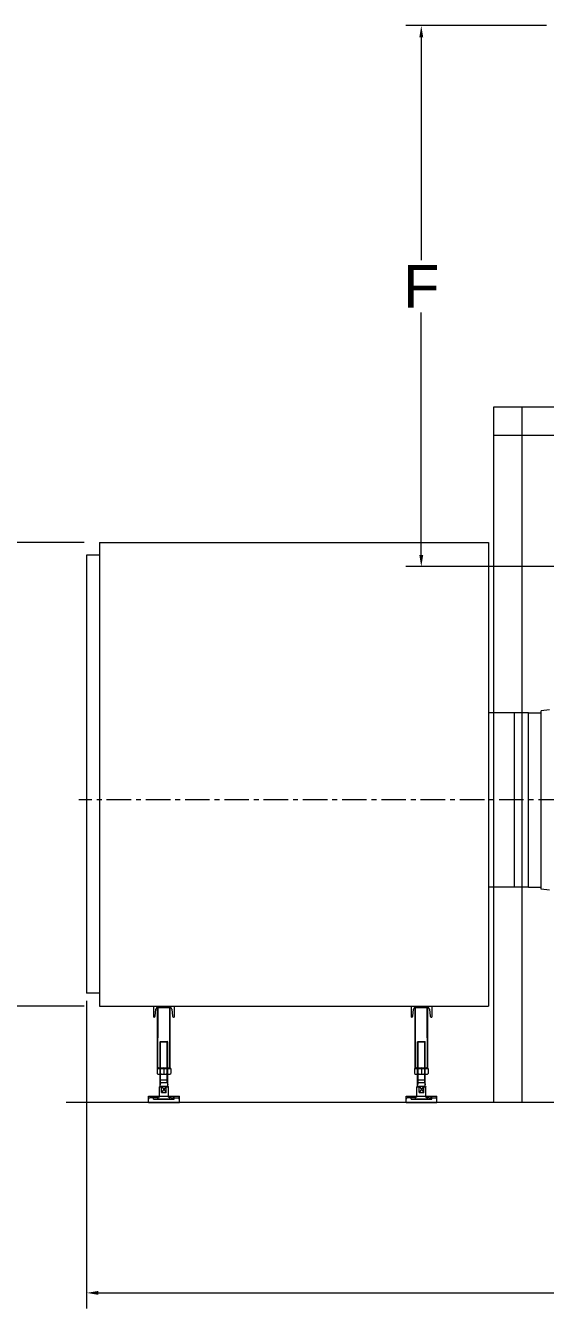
# Model space of a CAD drawing. Header units: inches. Extents: x 0 to 26418, y 0 to 20128.
# Drawn here: x 8925 to 10942, y 11839 to 16819 of the extents above; entities that cross this region are included whole.
import ezdxf

# ---------------------------------------------------------------- set-up
doc = ezdxf.new("R2010")
doc.units = ezdxf.units.IN
doc.header["$MEASUREMENT"] = 0
doc.linetypes.add('CENTER', pattern=[50.8, 31.75, -6.35, 6.35, -6.35])
doc.layers.get('Defpoints').update_dxf_attribs({"lineweight": 5})
doc.layers.add('CAXA1', color=5, linetype='CENTER', lineweight=5)
doc.styles.add('Roman', font='arial.ttf')
doc.styles.get("Standard").update_dxf_attribs({"font": 'arial.ttf'})
doc.dimstyles.new('ISO-25', dxfattribs={"dimscale": 30, "dimtxt": 1.5, "dimasz": 1.5, "dimexe": 2, "dimexo": 2, "dimtad": 1, "dimtih": 1, "dimtoh": 1, "dimdec": 1, "dimlfac": 0.03937, "dimdsep": 46, "dimtxsty": 'Standard', "dimcen": 2.5, "dimclrd": 7, "dimclre": 7, "dimclrt": 7, "dimadec": 0, "dimazin": 0, "dimtfac": 1, "dimtdec": 1, "dimtmove": 0, "dimatfit": 3, "dimfxl": 1, "dimlwd": 5, "dimlwe": 5, "dimarcsym": 0})

# ---------------------------------------------------------------- blocks, each defined once
blk = doc.blocks.new('*D42')
at = {"color": 7, "linetype": 'Continuous', "lineweight": 5, "transparency": 16777216}
for p, q in [((9161.2, 13033.3), (9161.2, 11839.1)), ((15791.2, 12565.1), (15791.2, 11839.1)), ((9206.2, 11899.1), (15746.2, 11899.1))]:
    blk.add_line(p, q, dxfattribs=at)
at = {"color": 7, "transparency": 16777216}
for points in [[(9206.2, 11906.6), (9206.2, 11891.6), (9161.2, 11899.1)], [(15746.2, 11906.6), (15746.2, 11891.6), (15791.2, 11899.1)]]:
    blk.add_solid(points, dxfattribs=at)
at = {"layer": 'Defpoints', "color": 0, "transparency": 16777216}
for p in [(9161.2, 13093.3), (15791.2, 12625.1), (15791.2, 11899.1)]:
    blk.add_point(p, dxfattribs=at)
at = {"color": 7, "lineweight": 5, "transparency": 16777216, "insert": (12476.2, 12024.5), "char_height": 165, "attachment_point": 5, "style": 'Roman'}
blk.add_mtext('{\\H1.25x;C}', dxfattribs=at)
blk = doc.blocks.new('*D29')
at = {"color": 7, "linetype": 'Continuous', "lineweight": 5, "transparency": 16777216}
for p, q in [((9151.2, 14812.6), (8457.9, 14812.6)), ((8517.9, 14767.6), (8517.9, 14020.2)), ((8517.9, 13057.6), (8517.9, 13814.2)), ((9151.2, 13012.6), (8457.9, 13012.6))]:
    blk.add_line(p, q, dxfattribs=at)
at = {"color": 7, "transparency": 16777216}
for points in [[(8510.4, 14767.6), (8525.4, 14767.6), (8517.9, 14812.6)], [(8510.4, 13057.6), (8525.4, 13057.6), (8517.9, 13012.6)]]:
    blk.add_solid(points, dxfattribs=at)
at = {"layer": 'Defpoints', "color": 0, "transparency": 16777216}
for p in [(9211.2, 14812.6), (8517.9, 13012.6), (9211.2, 13012.6)]:
    blk.add_point(p, dxfattribs=at)
at = {"color": 7, "lineweight": 5, "transparency": 16777216, "insert": (8517.9, 13917.2), "char_height": 165, "attachment_point": 5, "style": 'Roman'}
blk.add_mtext('70.9', dxfattribs=at)
blk = doc.blocks.new('*D31')
at = {"color": 7, "linetype": 'Continuous', "lineweight": 5, "transparency": 16777216}
for p, q in [((10946.9, 16818.5), (10400.6, 16818.5)), ((10460.6, 16773.5), (10460.6, 15907.6)), ((10460.6, 14763.5), (10460.6, 15705.1)), ((11184.4, 14718.5), (10400.6, 14718.5))]:
    blk.add_line(p, q, dxfattribs=at)
at = {"color": 7, "transparency": 16777216}
for points in [[(10453.1, 16773.5), (10468.1, 16773.5), (10460.6, 16818.5)], [(10453.1, 14763.5), (10468.1, 14763.5), (10460.6, 14718.5)]]:
    blk.add_solid(points, dxfattribs=at)
at = {"layer": 'Defpoints', "color": 0, "transparency": 16777216}
for p in [(11006.9, 16818.5), (10460.6, 14718.5), (11244.4, 14718.5)]:
    blk.add_point(p, dxfattribs=at)
at = {"color": 7, "lineweight": 5, "transparency": 16777216, "insert": (10460.6, 15806.3), "char_height": 165, "attachment_point": 5, "style": 'Roman'}
blk.add_mtext('F', dxfattribs=at)

msp = doc.modelspace()

# ---------------------------------------------------------------- linework, layer by layer
at = {"color": 7, "lineweight": 5}
for p, q in [((10741.24, 15337.63), (10741.24, 12637.63)), ((15791.24, 15337.63), (10741.24, 15337.63)), ((10851.24, 15337.63), (10851.24, 12637.63)), ((15791.24, 15227.63), (10741.24, 15227.63)), ((9211.24, 14812.64), (9211.24, 13012.64)), ((9211.24, 14812.64), (10721.24, 14812.64)), ((10721.24, 14812.64), (10721.24, 13012.64)), ((9161.24, 14762.64), (9161.24, 13062.64)), ((9211.24, 14762.64), (9161.24, 14762.64)), ((10876.24, 14150.64), (10721.24, 14150.64)), ((10821.24, 14150.64), (10821.24, 13474.64)), ((10878.24, 14150.64), (10876.24, 14148.64)), ((10876.24, 13474.64), (10876.24, 14148.64)), ((10878.24, 14150.64), (10926.24, 14150.64)), ((10958.25, 14162.64), (10926.24, 14158.42)), ((10926.24, 13466.85), (10926.24, 14158.42)), ((10876.24, 13474.64), (10721.24, 13474.64)), ((10876.24, 13474.64), (10926.24, 13474.64)), ((10958.25, 13462.64), (10926.24, 13466.85)), ((9211.24, 13062.64), (9161.24, 13062.64)), ((9211.24, 13012.64), (10721.24, 13012.64)), ((9421.24, 13012.64), (9501.24, 13012.64)), ((9421.24, 13012.64), (9421.24, 12969.64)), ((9427.7, 12973.24), (9430.42, 13000.43)), ((9436.24, 12770.63), (9436.24, 13007.34)), ((9438.38, 13007.64), (9484.1, 13007.64)), ((9438.38, 12770.63), (9438.74, 13007.64)), ((9484.1, 12770.63), (9483.74, 13007.64)), ((9486.24, 12770.63), (9486.24, 13007.34)), ((9492.06, 13000.43), (9494.78, 12973.24)), ((9501.24, 13012.64), (9501.24, 12969.64)), ((10421.24, 13012.64), (10501.24, 13012.64)), ((10421.24, 13012.64), (10421.24, 12969.64)), ((10427.7, 12973.24), (10430.42, 13000.43)), ((10436.24, 12770.63), (10436.24, 13007.34)), ((10438.38, 13007.64), (10484.1, 13007.64)), ((10438.38, 12770.63), (10438.74, 13007.64)), ((10484.1, 12770.63), (10483.74, 13007.64)), ((10486.24, 12770.63), (10486.24, 13007.34)), ((10492.06, 13000.43), (10494.78, 12973.24)), ((10501.24, 13012.64), (10501.24, 12969.64)), ((9423.72, 12969.64), (9421.24, 12969.64)), ((9498.76, 12969.64), (9501.24, 12969.64)), ((10423.72, 12969.64), (10421.24, 12969.64)), ((10498.76, 12969.64), (10501.24, 12969.64)), ((9446.24, 12873.63), (9448.24, 12875.63)), ((9446.24, 12873.63), (9476.24, 12873.63)), ((9446.24, 12701.63), (9446.24, 12873.63)), ((9448.14, 12715.6), (9448.14, 12875.53)), ((9448.24, 12875.63), (9474.24, 12875.63)), ((9476.24, 12873.63), (9474.24, 12875.63)), ((9474.35, 12715.6), (9474.35, 12875.53)), ((9476.24, 12701.63), (9476.24, 12873.63)), ((10446.24, 12873.63), (10448.24, 12875.63)), ((10446.24, 12873.63), (10476.24, 12873.63)), ((10446.24, 12701.63), (10446.24, 12873.63)), ((10448.14, 12715.6), (10448.14, 12875.53)), ((10448.24, 12875.63), (10474.24, 12875.63)), ((10476.24, 12873.63), (10474.24, 12875.63)), ((10474.35, 12715.6), (10474.35, 12875.53)), ((10476.24, 12701.63), (10476.24, 12873.63)), ((9434.68, 12770.63), (9434.68, 12750.34)), ((9436.24, 12772.63), (9486.24, 12772.63)), ((9438.38, 12770.63), (9486.24, 12770.63)), ((9441.32, 12772.63), (9481.16, 12772.63)), ((9441.32, 12748.33), (9481.16, 12748.33)), ((9447.96, 12750.34), (9447.96, 12770.63)), ((9461.24, 12774.64), (9461.24, 12745.33)), ((9474.52, 12750.34), (9474.52, 12770.63)), ((9487.8, 12770.63), (9487.8, 12750.34)), ((10434.68, 12770.63), (10434.68, 12750.34)), ((10436.24, 12772.63), (10486.24, 12772.63)), ((10438.38, 12770.63), (10486.24, 12770.63)), ((10441.32, 12772.63), (10481.16, 12772.63)), ((10441.32, 12748.33), (10481.16, 12748.33)), ((10447.96, 12750.34), (10447.96, 12770.63)), ((10461.24, 12774.64), (10461.24, 12745.33)), ((10474.52, 12750.34), (10474.52, 12770.63)), ((10487.8, 12770.63), (10487.8, 12750.34)), ((9445.74, 12701.63), (9443.74, 12699.63)), ((9443.74, 12658.63), (9443.74, 12699.63)), ((9443.74, 12699.63), (9452.23, 12699.63)), ((9445.74, 12725.63), (9476.74, 12725.63)), ((9445.74, 12701.63), (9476.74, 12701.63)), ((9446.24, 12715.63), (9476.24, 12715.63)), ((9448.14, 12715.6), (9446.24, 12706.48)), ((9470.26, 12701.63), (9452.23, 12677.63)), ((9452.23, 12701.63), (9470.26, 12677.63)), ((9452.23, 12677.63), (9452.23, 12701.63)), ((9470.26, 12677.63), (9470.26, 12701.63)), ((9470.26, 12699.63), (9478.74, 12699.63)), ((9474.35, 12715.6), (9476.24, 12706.48)), ((9476.74, 12701.63), (9478.74, 12699.63)), ((9478.74, 12658.63), (9478.74, 12699.63)), ((10445.74, 12701.63), (10443.74, 12699.63)), ((10443.74, 12658.63), (10443.74, 12699.63)), ((10443.74, 12699.63), (10452.23, 12699.63)), ((10445.74, 12725.63), (10476.74, 12725.63)), ((10445.74, 12701.63), (10476.74, 12701.63)), ((10446.24, 12715.63), (10476.24, 12715.63)), ((10448.14, 12715.6), (10446.24, 12706.48)), ((10470.26, 12701.63), (10452.23, 12677.63)), ((10452.23, 12701.63), (10470.26, 12677.63)), ((10452.23, 12677.63), (10452.23, 12701.63)), ((10470.26, 12677.63), (10470.26, 12701.63)), ((10470.26, 12699.63), (10478.74, 12699.63)), ((10474.35, 12715.6), (10476.24, 12706.48)), ((10476.74, 12701.63), (10478.74, 12699.63)), ((10478.74, 12658.63), (10478.74, 12699.63)), ((9401.24, 12662.63), (9521.24, 12662.63)), ((9401.24, 12637.63), (9401.24, 12662.63)), ((9401.24, 12637.63), (9401.24, 12651.63)), ((9421.24, 12656.63), (9406.24, 12656.63)), ((9421.24, 12650.63), (9421.24, 12662.63)), ((9421.24, 12662.63), (9501.24, 12662.63)), ((9421.24, 12650.63), (9501.24, 12650.63)), ((9423.24, 12656.63), (9423.24, 12662.63)), ((9434.24, 12656.63), (9423.24, 12656.63)), ((9434.24, 12656.63), (9434.24, 12662.63)), ((9438.24, 12650.63), (9438.24, 12658.63)), ((9443.74, 12658.63), (9438.24, 12658.63)), ((9438.74, 12652.63), (9438.74, 12658.63)), ((9438.74, 12652.63), (9483.74, 12652.63)), ((9442.74, 12658.63), (9442.74, 12662.63)), ((9452.23, 12677.63), (9470.26, 12677.63)), ((9478.74, 12658.63), (9484.24, 12658.63)), ((9479.74, 12658.63), (9479.74, 12662.63)), ((9483.74, 12652.63), (9483.74, 12658.63)), ((9484.24, 12650.63), (9484.24, 12658.63)), ((9488.24, 12656.63), (9488.24, 12662.63)), ((9488.24, 12656.63), (9499.24, 12656.63)), ((9499.24, 12656.63), (9499.24, 12662.63)), ((9501.24, 12650.63), (9501.24, 12662.63)), ((9501.24, 12656.63), (9516.24, 12656.63)), ((9521.24, 12637.63), (9521.24, 12662.63)), ((9521.24, 12637.63), (9521.24, 12651.63)), ((10401.24, 12662.63), (10521.24, 12662.63)), ((10401.24, 12637.63), (10401.24, 12662.63)), ((10401.24, 12637.63), (10401.24, 12651.63)), ((10421.24, 12656.63), (10406.24, 12656.63)), ((10421.24, 12650.63), (10421.24, 12662.63)), ((10421.24, 12662.63), (10501.24, 12662.63)), ((10421.24, 12650.63), (10501.24, 12650.63)), ((10423.24, 12656.63), (10423.24, 12662.63)), ((10434.24, 12656.63), (10423.24, 12656.63)), ((10434.24, 12656.63), (10434.24, 12662.63)), ((10438.24, 12650.63), (10438.24, 12658.63)), ((10443.74, 12658.63), (10438.24, 12658.63)), ((10438.74, 12652.63), (10438.74, 12658.63)), ((10438.74, 12652.63), (10483.74, 12652.63)), ((10442.74, 12658.63), (10442.74, 12662.63)), ((10452.23, 12677.63), (10470.26, 12677.63)), ((10478.74, 12658.63), (10484.24, 12658.63)), ((10479.74, 12658.63), (10479.74, 12662.63)), ((10483.74, 12652.63), (10483.74, 12658.63)), ((10484.24, 12650.63), (10484.24, 12658.63)), ((10488.24, 12656.63), (10488.24, 12662.63)), ((10488.24, 12656.63), (10499.24, 12656.63)), ((10499.24, 12656.63), (10499.24, 12662.63)), ((10501.24, 12650.63), (10501.24, 12662.63)), ((10501.24, 12656.63), (10516.24, 12656.63)), ((10521.24, 12637.63), (10521.24, 12662.63)), ((10521.24, 12637.63), (10521.24, 12651.63)), ((16636.22, 12637.63), (9081.63, 12637.63)), ((9401.24, 12637.63), (9521.24, 12637.63)), ((9401.24, 12637.63), (9521.24, 12637.63)), ((10401.24, 12637.63), (10521.24, 12637.63)), ((10401.24, 12637.63), (10521.24, 12637.63))]:
    msp.add_line(p, q, dxfattribs=at)
for centre, radius, start, end in [((9438.38, 12999.64), 8, 90, 174.28941), ((9484.1, 12999.64), 8, 5.71059, 90), ((10438.38, 12999.64), 8, 90, 174.28941), ((10484.1, 12999.64), 8, 5.71059, 90), ((9423.72, 12973.64), 4, 270, 354.28941), ((9498.76, 12973.64), 4, 185.71059, 270), ((10423.72, 12973.64), 4, 270, 354.28941), ((10498.76, 12973.64), 4, 185.71059, 270), ((9441.32, 12760.63), 12, 56.41132, 123.58868), ((9441.32, 12760.33), 12, 236.41132, 303.58868), ((9461.24, 12727.63), 45, 72.83706, 107.16294), ((9461.24, 12793.33), 45, 252.83706, 287.16294), ((9481.16, 12760.63), 12, 56.41132, 123.58868), ((9481.16, 12760.33), 12, 236.41132, 303.58868), ((10441.32, 12760.63), 12, 56.41132, 123.58868), ((10441.32, 12760.33), 12, 236.41132, 303.58868), ((10461.24, 12727.63), 45, 72.83706, 107.16294), ((10461.24, 12793.33), 45, 252.83706, 287.16294), ((10481.16, 12760.63), 12, 56.41132, 123.58868), ((10481.16, 12760.33), 12, 236.41132, 303.58868), ((9406.24, 12651.63), 5, 90, 180), ((9461.24, 12778.2), 127.56, 259.84078, 280.15922), ((9516.24, 12651.63), 5, 0, 90), ((10406.24, 12651.63), 5, 90, 180), ((10461.24, 12778.2), 127.56, 259.84078, 280.15922), ((10516.24, 12651.63), 5, 0, 90)]:
    msp.add_arc(centre, radius, start, end, dxfattribs=at)
at = {"layer": 'CAXA1', "linetype": 'CENTER', "lineweight": 5, "ltscale": 3}
msp.add_line((12382.03, 13812.64), (9131.59, 13812.64), dxfattribs=at)

# ---------------------------------------------------------------- dimensions: what is measured, and where the dimension line sits
at = {"color": 7, "lineweight": 5}
dim = msp.add_linear_dim(base=(10460.63, 14718.5), p1=(11006.88, 16818.5), p2=(11244.38, 14718.5), angle=90, text='F', dimstyle='ISO-25', override={"dimtxt": 5.5, "dimpost": '\\X', "dimtxsty": 'Roman', "dimtmove": 1}, dxfattribs=at)
dim.commit()
dim.dimension.update_dxf_attribs({"geometry": '*D31', "text_midpoint": (10460.63, 15806.31), "dimtype": 160})
dim = msp.add_linear_dim(base=(8517.87, 13012.64), p1=(9211.24, 14812.64), p2=(9211.24, 13012.64), angle=90, dimstyle='ISO-25', override={"dimtxt": 5.5, "dimpost": '\\X', "dimtxsty": 'Roman', "dimtmove": 1}, dxfattribs=at)
dim.commit()
dim.dimension.update_dxf_attribs({"geometry": '*D29', "text_midpoint": (8517.87, 13917.18), "dimtype": 160})
dim = msp.add_linear_dim(base=(15791.24, 11899.15), p1=(9161.24, 13093.29), p2=(15791.24, 12625.13), text='{\\H1.25x;C}', dimstyle='ISO-25', override={"dimtxt": 5.5, "dimpost": '\\X', "dimtxsty": 'Roman', "dimtmove": 1}, dxfattribs=at)
dim.commit()
dim.dimension.update_dxf_attribs({"geometry": '*D42', "text_midpoint": (12476.24, 12024.54)})

doc.saveas('drawing.dxf')
